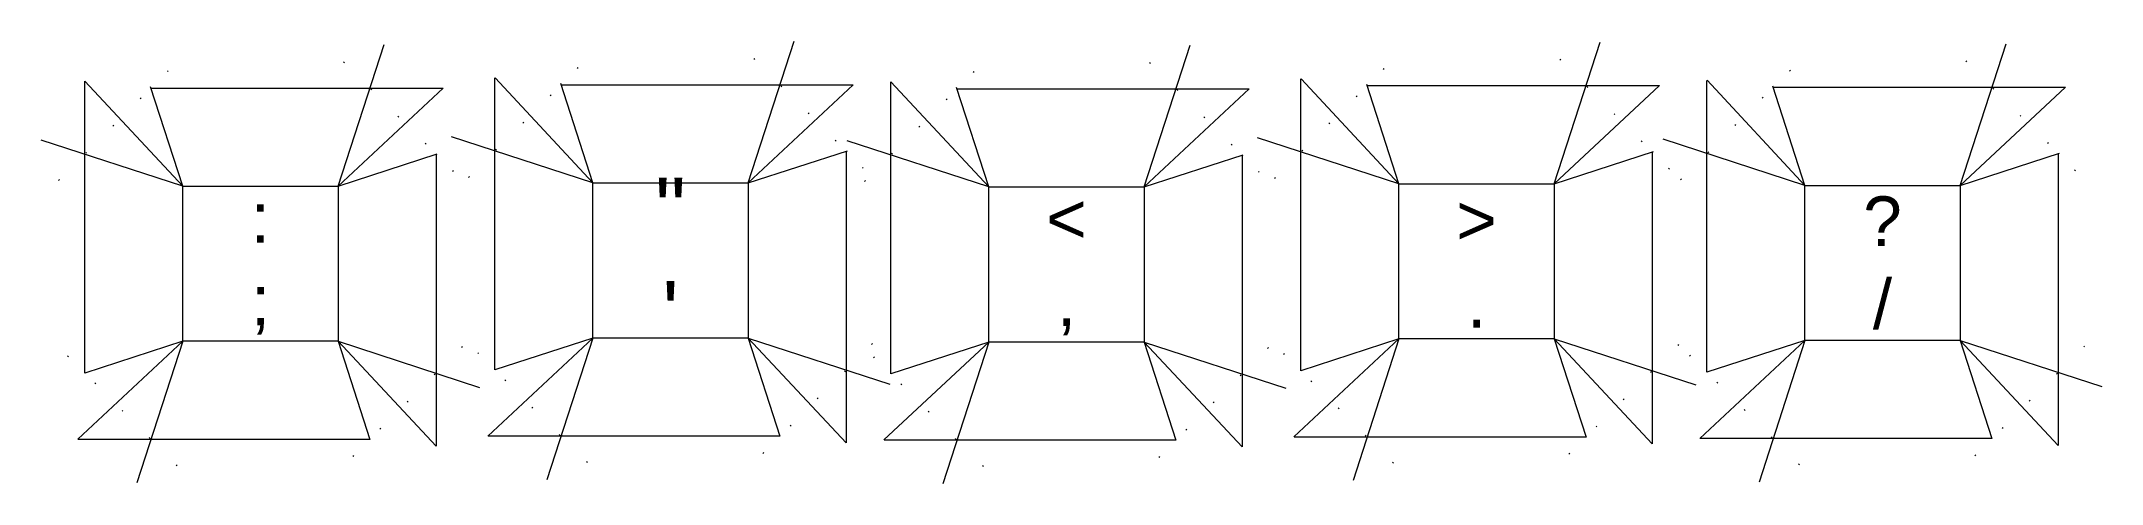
# Model space of a CAD drawing. Header units: millimetres. Extents: x 11 to 177, y 250 to 285.
import ezdxf

# ---------------------------------------------------------------- set-up
doc = ezdxf.new("R2010")
doc.units = ezdxf.units.MM
doc.linetypes.add('ACAD_ISO07W100', pattern=[3, 0, -3])
doc.linetypes.add('ACAD_ISO10W100', pattern=[18, 12, -3, 0, -3])
doc.layers.get('0').update_dxf_attribs({"lineweight": 25, "true_color": 0x000000})
doc.styles.add('textstyle0', font='')
doc.styles.add('textstyle1', font='')
doc.styles.add('textstyle2', font='')
doc.styles.add('textstyle3', font='')
doc.styles.add('textstyle4', font='')
doc.styles.get('textstyle0').set_extended_font_data('HelveticaNeueLT Std Lt')
doc.styles.get('textstyle1').set_extended_font_data('HelveticaNeueLT Std Lt')
doc.styles.get('textstyle2').set_extended_font_data('HelveticaNeueLT Std Lt')
doc.styles.get('textstyle3').set_extended_font_data('HelveticaNeueLT Std Lt')
doc.styles.get('textstyle4').set_extended_font_data('HelveticaNeueLT Std Lt')

msp = doc.modelspace()

# ---------------------------------------------------------------- linework, layer by layer
at = {"color": 1, "linetype": 'ACAD_ISO10W100', "true_color": 0xff0000}
for p, q in [((34.82, 273.74), (38.53, 285.16)), ((67.86, 274), (71.57, 285.41)), ((99.76, 273.68), (103.47, 285.09)), ((132.8, 273.93), (136.51, 285.34)), ((165.51, 273.8), (169.22, 285.21)), ((22.32, 273.74), (10.91, 277.45)), ((55.36, 274), (43.95, 277.7)), ((87.26, 273.68), (75.85, 277.38)), ((120.3, 273.93), (108.89, 277.64)), ((153.01, 273.8), (141.6, 277.51)), ((22.32, 261.24), (18.61, 249.83)), ((34.82, 261.24), (46.23, 257.53)), ((55.36, 261.5), (51.65, 250.08)), ((67.86, 261.5), (79.27, 257.79)), ((87.26, 261.18), (83.55, 249.76)), ((99.76, 261.18), (111.18, 257.47)), ((120.3, 261.43), (116.6, 250.02)), ((132.8, 261.43), (144.22, 257.72)), ((153.01, 261.3), (149.31, 249.89)), ((165.51, 261.3), (176.93, 257.59))]:
    msp.add_line(p, q, dxfattribs=at)
at = {"color": 5, "linetype": 'ACAD_ISO07W100', "true_color": 0x0000ff}
for p, q in [((45.34, 274.44), (54.91, 284.02)), ((68.31, 284.02), (77.88, 274.44)), ((110.28, 274.37), (119.86, 283.95)), ((133.25, 283.95), (142.83, 274.37)), ((12.3, 274.19), (21.87, 283.76)), ((35.26, 283.76), (44.84, 274.19)), ((77.24, 274.12), (86.82, 283.7)), ((100.21, 283.7), (109.78, 274.12)), ((142.99, 274.25), (152.57, 283.82)), ((165.96, 283.82), (175.54, 274.25)), ((21.87, 251.22), (12.3, 260.8)), ((44.84, 260.8), (35.26, 251.22)), ((54.91, 251.47), (45.34, 261.05)), ((77.88, 261.05), (68.31, 251.47)), ((86.82, 251.15), (77.24, 260.73)), ((109.78, 260.73), (100.21, 251.15)), ((119.86, 251.41), (110.28, 260.98)), ((142.83, 260.98), (133.25, 251.41)), ((152.57, 251.28), (142.99, 260.86)), ((175.54, 260.86), (165.96, 251.28))]:
    msp.add_line(p, q, dxfattribs=at)
at = {"color": 9, "true_color": 0xc0c0c0}
for p, q in [((47.46, 258.93), (47.46, 282.45)), ((55.36, 274), (47.47, 282.46)), ((112.4, 258.86), (112.4, 282.38)), ((120.3, 273.93), (112.41, 282.39)), ((145.11, 258.74), (145.11, 282.25)), ((153.01, 273.8), (145.12, 282.26)), ((14.42, 258.68), (14.42, 282.19)), ((22.32, 273.74), (14.43, 282.2)), ((22.32, 273.74), (19.72, 281.74)), ((19.75, 281.64), (43.29, 281.64)), ((34.82, 273.74), (43.29, 281.64)), ((55.36, 274), (52.76, 281.99)), ((52.79, 281.9), (76.33, 281.9)), ((67.86, 274), (76.33, 281.9)), ((79.36, 258.61), (79.36, 282.13)), ((87.26, 273.68), (79.37, 282.14)), ((87.26, 273.68), (84.66, 281.67)), ((84.7, 281.58), (108.24, 281.58)), ((99.76, 273.68), (108.23, 281.58)), ((120.3, 273.93), (117.71, 281.92)), ((117.74, 281.83), (141.28, 281.83)), ((132.8, 273.93), (141.28, 281.83)), ((153.01, 273.8), (150.42, 281.8)), ((150.45, 281.7), (173.99, 281.7)), ((165.51, 273.8), (173.99, 281.7)), ((34.82, 273.74), (42.81, 276.34)), ((42.72, 276.31), (42.72, 252.79)), ((67.86, 274), (75.86, 276.59)), ((75.76, 276.56), (75.76, 253.05)), ((99.76, 273.68), (107.76, 276.27)), ((107.66, 276.24), (107.66, 252.73)), ((132.8, 273.93), (140.8, 276.53)), ((140.7, 276.49), (140.7, 252.98)), ((165.51, 273.8), (173.51, 276.4)), ((173.41, 276.37), (173.41, 252.85)), ((55.36, 261.5), (55.36, 274)), ((55.36, 274), (67.86, 274)), ((67.86, 274), (67.86, 261.5)), ((22.32, 261.24), (22.32, 273.74)), ((22.32, 273.74), (34.82, 273.74)), ((34.82, 273.74), (34.82, 261.24)), ((87.26, 261.18), (87.26, 273.68)), ((87.26, 273.68), (99.76, 273.68)), ((99.76, 273.68), (99.76, 261.18)), ((120.3, 261.43), (120.3, 273.93)), ((120.3, 273.93), (132.8, 273.93)), ((132.8, 273.93), (132.8, 261.43)), ((153.01, 261.3), (153.01, 273.8)), ((153.01, 273.8), (165.51, 273.8)), ((165.51, 273.8), (165.51, 261.3)), ((22.32, 261.24), (13.86, 253.35)), ((22.32, 261.24), (14.42, 258.68)), ((34.82, 261.24), (22.32, 261.24)), ((34.82, 261.24), (22.32, 261.24)), ((34.82, 261.24), (37.39, 253.34)), ((34.82, 261.24), (42.72, 252.79)), ((55.36, 261.5), (46.9, 253.61)), ((55.36, 261.5), (47.46, 258.93)), ((67.86, 261.5), (55.36, 261.5)), ((67.86, 261.5), (55.36, 261.5)), ((67.86, 261.5), (70.43, 253.6)), ((67.86, 261.5), (75.76, 253.05)), ((87.26, 261.18), (78.8, 253.29)), ((87.26, 261.18), (79.36, 258.61)), ((99.76, 261.18), (87.26, 261.18)), ((99.76, 261.18), (87.26, 261.18)), ((99.76, 261.18), (102.33, 253.28)), ((99.76, 261.18), (107.66, 252.73)), ((120.3, 261.43), (111.84, 253.54)), ((120.3, 261.43), (112.4, 258.86)), ((132.8, 261.43), (120.3, 261.43)), ((132.8, 261.43), (120.3, 261.43)), ((132.8, 261.43), (135.37, 253.53)), ((132.8, 261.43), (140.7, 252.98)), ((153.01, 261.3), (144.55, 253.41)), ((153.01, 261.3), (145.11, 258.74)), ((165.51, 261.3), (153.01, 261.3)), ((165.51, 261.3), (153.01, 261.3)), ((165.51, 261.3), (168.08, 253.4)), ((165.51, 261.3), (173.41, 252.85)), ((37.39, 253.34), (13.87, 253.34)), ((70.43, 253.6), (46.91, 253.6)), ((102.33, 253.28), (78.81, 253.28)), ((135.37, 253.53), (111.85, 253.53)), ((168.08, 253.4), (144.56, 253.4))]:
    msp.add_line(p, q, dxfattribs=at)

# ---------------------------------------------------------------- texts
at = {"char_height": 1, "attachment_point": 5}
for s, insert, style in [('\\H5;"\\P\'', (61.61, 267.75), 'textstyle3'), ('\\H4;<\\P,', (93.51, 267.43), 'textstyle1'), ('\\H4;>\\P.', (126.55, 267.68), 'textstyle0'), ('\\H4;?\\P/', (159.26, 267.55), 'textstyle2'), ('\\H4;:\\P;', (28.57, 267.49), 'textstyle4')]:
    msp.add_mtext(s, dxfattribs=dict(at, insert=insert, style=style))

doc.saveas('drawing.dxf')
